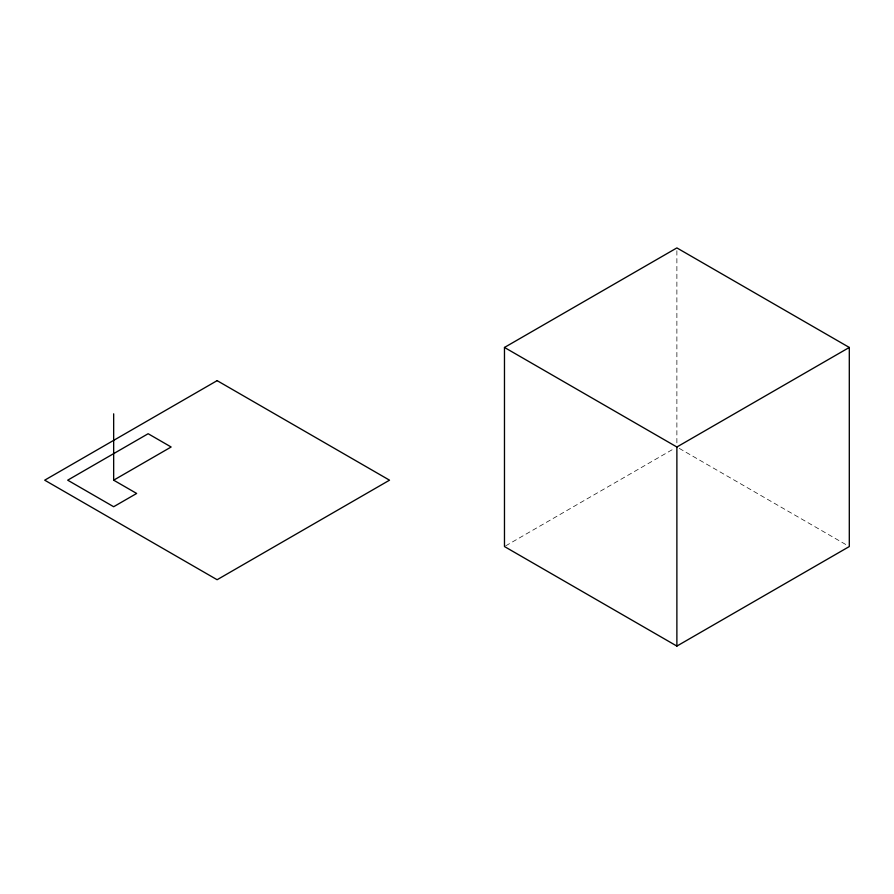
<?xml version="1.0" encoding="UTF-8"?>
<svg xmlns="http://www.w3.org/2000/svg" width="894" height="894" viewBox="0 0 894 894"><rect width="100%" height="100%" fill="white"/><g stroke="black" fill="none" stroke-linecap="round" stroke-linejoin="round"><path stroke-width="0.67" stroke-dasharray="4.47 3.35" d="M505.68 545.843L674.478 448.397M679.295 448.397L846.886 545.15M676.881 250.7L676.881 444.217"/><path stroke-width="1.34" d="M113.661 480.179L171.134 447L148.147 433.724L67.687 480.179L113.661 506.73L136.659 493.454L113.661 480.179L113.661 413.821M504.473 347.453L676.881 247.917L849.3 347.453L849.3 546.547L676.881 646.083L504.473 546.547L504.473 347.453L676.881 447L849.3 347.453M676.881 447L676.881 646.083M217.119 380.643L44.7 480.179L217.119 579.725L389.527 480.179L217.119 380.643"/></g></svg>
